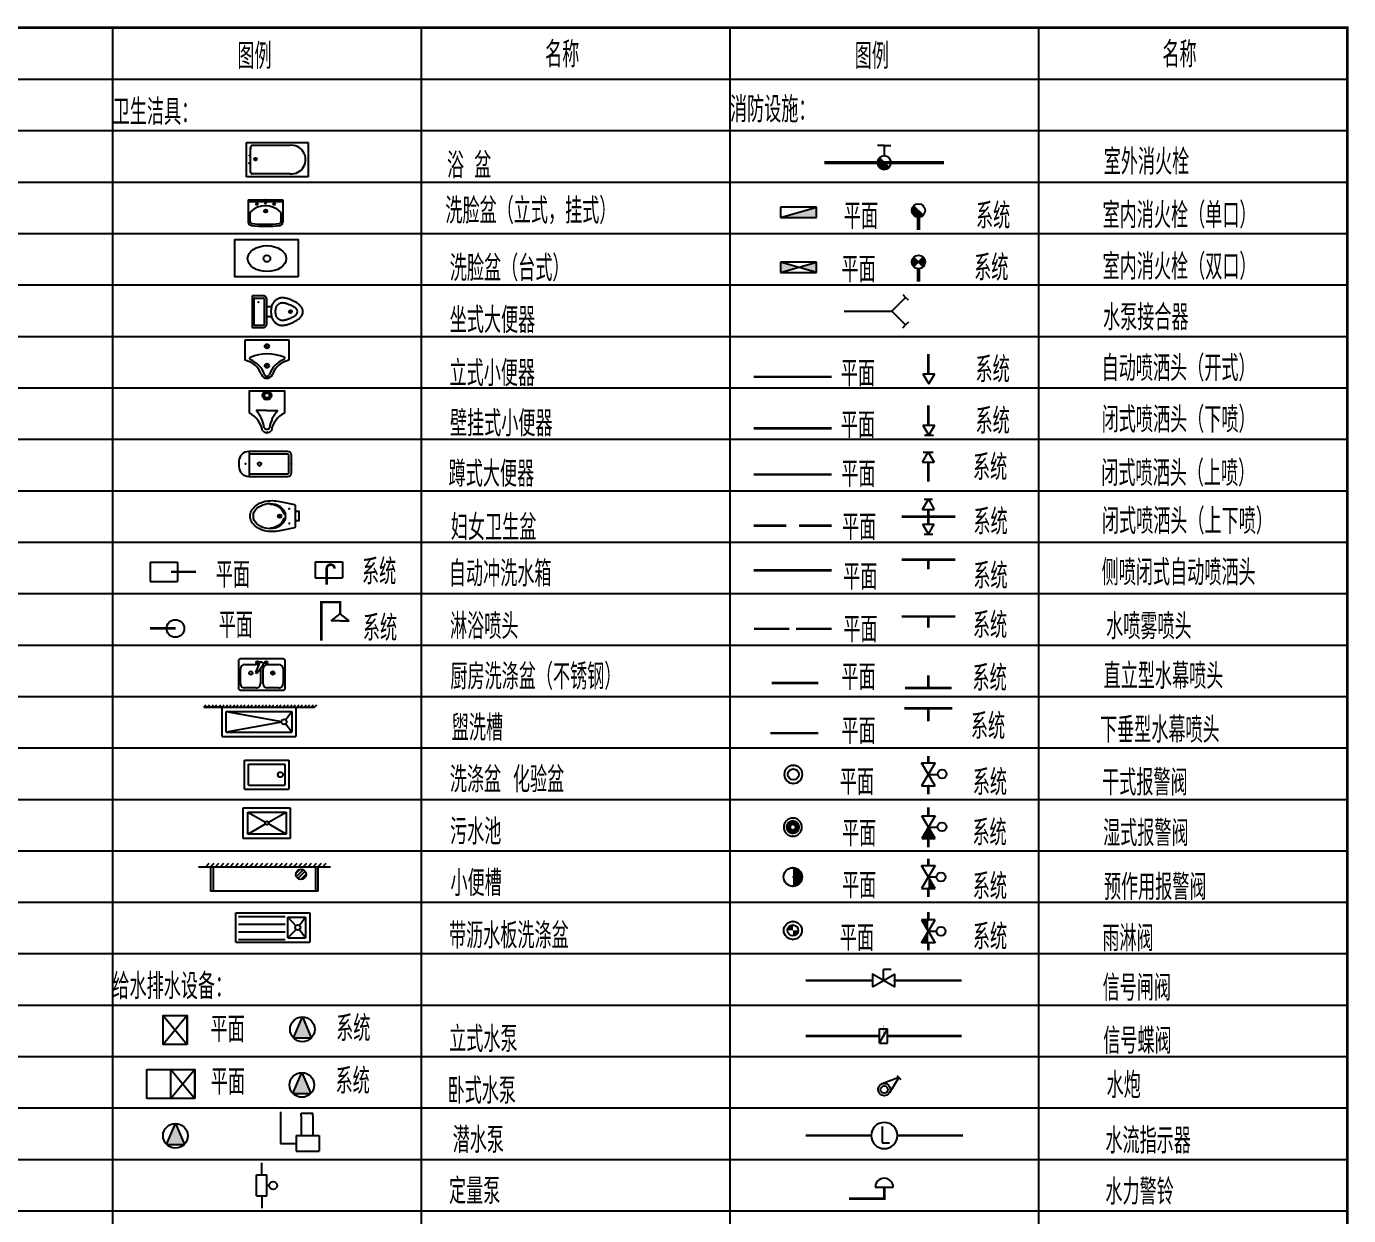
# Model space of a CAD drawing. Extents: x 6824721 to 16538177, y 2478193 to 6665639.
# Drawn here: x 7374827 to 7400526, y 2931303 to 2954420 of the extents above; entities that cross this region are included whole.
import ezdxf

# ---------------------------------------------------------------- set-up
doc = ezdxf.new("R2010")
doc.units = 0
doc.header["$LTSCALE"] = 10
for name, color, linetype in [('LVTRY', 6, 'Continuous'), ('W-EQUIP_消火栓', 7, 'Continuous'), ('W-EQUIP_给水', 7, 'Continuous'), ('W-PIPE-喷淋', 6, 'Continuous')]:
    doc.layers.add(name, color=color, linetype=linetype)
doc.styles.add('8B2_02', font='tssdeng.shx', dxfattribs={"width": 0.7, "bigfont": 'TSSDCHN.shx'})
doc.styles.add('DIM_FONT', font='SIMPLEX.shx', dxfattribs={"width": 0.8})
doc.styles.get("Standard").update_dxf_attribs({"font": 'TSSDENG.shx', "width": 0.7, "bigfont": 'TSSDCHN.shx'})

# ---------------------------------------------------------------- blocks, each defined once
blk = doc.blocks.new('$Sanitary$00000454')
at = {"color": 0}
for p, q in [((-253, -80), (-194, -80)), ((-246, -80), (-235, -80)), ((245, -80), (194, -80))]:
    blk.add_line(p, q, dxfattribs=at)
for points in [[(-335, 0), (335, 0)], [(-335, -1200), (-335, 0)], [(335, 0), (335, -1200)], [(-277, -142), (-277, -110)], [(-277, -835), (-277, -142)], [(-242, -80), (239, -80)], [(245, -80), (237, -80)], [(276, -110), (276, -105)], [(276, -812), (276, -110)], [(276, -518), (276, -110)], [(-277, -849), (-277, -835)], [(276, -838), (276, -812)], [(335, -1200), (-335, -1200)]]:
    blk.add_lwpolyline(points, dxfattribs=at)
for points in [[(-246, -80, 0.414214), (-277, -110, 0.414214)], [(-242, -80, 0.041784), (-248, -80, 0.412615)], [(276, -110, 0.414214), (245, -80, 0.414214)], [(-277, -849, 1.103845), (276, -838, 1.103845)]]:
    blk.add_lwpolyline(points, format="xyb", dxfattribs=at)
blk.add_circle((10, -175), 25, dxfattribs=at)
for p in [(-71, -53), (10, -175), (80, -55)]:
    blk.add_point(p, dxfattribs=at)
blk = doc.blocks.new('$Sanitary$00000459')
at = {"color": 0}
for p, q in [((-280, 0), (280, 0)), ((-280, 0), (-280, -361)), ((280, 0), (280, -361)), ((-280, -29), (280, -29)), ((0, -29), (-90, -29)), ((-90, -29), (90, -29)), ((-251, -356), (-251, -214)), ((251, -356), (251, -215))]:
    blk.add_line(p, q, dxfattribs=at)
for centre, radius in [((-139, -69), 15), ((1, -182), 24.9), ((0, -57), 8), ((139, -69), 15)]:
    blk.add_circle(centre, radius, dxfattribs=at)
for centre, radius, start, end in [((-223, -214), 28, 133.1543, 180), ((0, -452), 354, 46.7581, 133.1543), ((223, -215), 28, 0, 46.7581), ((-224, -361), 56, 180, 263.481), ((-223, -356), 28, 180, 263.4984), ((0, 1600), 2029, 263.481, 276.519), ((0, 1600), 1997, 263.4984, 276.5122), ((223, -356), 28, 276.5122, 0), ((224, -361), 56, 276.519, 0)]:
    blk.add_arc(centre, radius, start, end, dxfattribs=at)
for p in [(0, 0), (-139, -69, 1), (0, -30), (1, -182), (139, -69, 1)]:
    blk.add_point(p, dxfattribs=at)
blk = doc.blocks.new('$Sanitary$00000432')
at = {"color": 0}
for p, q in [((-182, -34), (-182, -150)), ((-177, -29), (177, -29)), ((-162, -170), (162, -170)), ((182, -34), (182, -150)), ((-66, -201), (66, -201))]:
    blk.add_line(p, q, dxfattribs=at)
blk.add_lwpolyline([(213, -151), (213, -10, 0.414214), (203, 0), (-203, 0, 0.414214), (-213, -10), (-213, -151, 0.414214), (-163, -201), (-66, -201), (-66, -262), (-76, -265), (-86, -268), (-94, -271), (-103, -275), (-110, -279), (-118, -284), (-125, -289), (-131, -295), (-138, -302), (-145, -309), (-151, -317), (-157, -325), (-163, -334), (-168, -343), (-173, -352), (-177, -362), (-181, -372), (-183, -381), (-185, -391), (-186, -401), (-186, -411), (-185, -422), (-184, -432), (-183, -443), (-180, -454), (-178, -465), (-175, -477), (-171, -489), (-167, -501), (-163, -514), (-157, -528), (-151, -541), (-145, -555), (-138, -570), (-130, -584), (-122, -599), (-113, -612), (-104, -625), (-96, -635), (-87, -644), (-79, -651, 0.443555), (79, -651), (87, -644), (96, -635), (104, -625), (113, -612), (122, -599), (130, -584), (138, -570), (145, -555), (151, -541), (157, -528), (163, -514), (167, -501), (171, -489), (175, -477), (178, -465), (180, -454), (183, -443), (184, -432), (185, -422), (186, -411), (186, -401), (185, -391), (183, -381), (181, -372), (177, -362), (173, -352), (168, -343), (163, -334), (157, -325), (151, -317), (145, -309), (138, -302), (131, -295), (125, -289), (118, -284), (110, -279), (103, -275), (94, -271), (86, -268), (76, -265), (66, -262), (66, -201), (163, -201, 0.414214)], format="xyb", close=True, dxfattribs=at)
blk.add_lwpolyline([(-39, -600), (-43, -596), (-47, -592), (-52, -585), (-59, -576), (-66, -565), (-73, -553), (-80, -540), (-86, -527), (-92, -515), (-97, -503), (-102, -491), (-106, -480), (-109, -470), (-112, -460), (-115, -450), (-117, -441), (-119, -432), (-120, -424), (-120, -417), (-121, -410), (-121, -405), (-120, -399), (-119, -395), (-118, -390), (-117, -385), (-114, -380), (-111, -374), (-108, -368), (-104, -362), (-100, -357), (-96, -352), (-91, -347), (-88, -343), (-84, -340), (-81, -338), (-77, -335), (-73, -333), (-69, -331), (-64, -329), (-57, -327), (-50, -325), (-42, -323), (-33, -321), (-24, -320), (-16, -318), (-2, -317), (9, -317), (16, -318), (24, -320), (33, -321), (42, -323), (50, -325), (57, -327), (64, -329), (69, -331), (73, -333), (77, -335), (81, -338), (84, -340), (88, -343), (91, -347), (96, -352), (100, -357), (104, -362), (108, -368), (111, -374), (114, -380), (117, -385), (118, -390), (119, -395), (120, -399), (121, -405), (121, -410), (120, -417), (120, -424), (119, -432), (117, -441), (115, -450), (112, -460), (109, -470), (106, -480), (102, -491), (97, -503), (92, -515), (86, -527), (80, -540), (73, -553), (66, -565), (59, -576), (52, -585), (47, -592), (43, -596), (39, -600)], dxfattribs=at)
blk.add_circle((0, -519), 20, dxfattribs=at)
for centre, radius, start, end in [((-177, -34), 5, 90, 180), ((-162, -150), 20, 180, 270), ((162, -150), 20, 270, 0), ((177, -34), 5, 0, 90), ((0, -605), 350, 79.0395, 100.9605), ((0, -553), 60.5, 230.2454, 309.7546)]:
    blk.add_arc(centre, radius, start, end, dxfattribs=at)
for p in [(126, -89), (0, -519)]:
    blk.add_point(p, dxfattribs=at)
blk = doc.blocks.new('$Sanitary$00000441')
at = {"color": 0}
for p, q in [((-205, 0), (205, 0)), ((-205, -191), (-205, 0)), ((205, 0), (205, -191))]:
    blk.add_line(p, q, dxfattribs=at)
for centre in [(0, -60), (0, -242)]:
    blk.add_circle(centre, 20, dxfattribs=at)
for centre, radius, start, end in [((-243, -391), 203, 19.2639, 79.2894), ((-152, -175), 10, 114.1084, 248.1394), ((5, -526), 395, 66.6675, 114.1084), ((-243, -401), 233, 19.2639, 68.1394), ((243, -401), 233, 110.4941, 160.7361), ((243, -391), 203, 100.7106, 160.7361), ((158, -173), 10, 290.4941, 66.6675), ((0, -306), 54, 199.2639, 269.7777), ((0, -316), 24, 199.2639, 269.4998), ((0, -306), 54, 270.2223, 340.7361), ((0, -316), 24, 270.5002, 340.7361)]:
    blk.add_arc(centre, radius, start, end, dxfattribs=at)
for p in [(0, -60), (0, -242)]:
    blk.add_point(p, dxfattribs=at)
blk = doc.blocks.new('$Sanitary$00000426')
at = {"color": 0}
for p, q in [((100, 0), (-100, 0)), ((-140, -40), (-140, -480)), ((-110, -40), (-110, -470)), ((100, -30), (-100, -30)), ((110, -470), (110, -40)), ((140, -480), (140, -40)), ((140, -470), (-140, -470)), ((-30, -590), (30, -590))]:
    blk.add_line(p, q, dxfattribs=at)
blk.add_circle((0, -359), 20, dxfattribs=at)
for centre, radius, start, end in [((-100, -40), 40, 90, 180), ((100, -40), 40, 0, 90), ((-100, -40), 10, 90, 180), ((100, -40), 10, 0, 90), ((-30, -480), 110, 180, 270), ((30, -480), 110, 270, 0)]:
    blk.add_arc(centre, radius, start, end, dxfattribs=at)
for p in [(0, 0), (0, -30), (20, -359), (0, -517, -1)]:
    blk.add_point(p, dxfattribs=at)
blk = doc.blocks.new('$Sanitary$00000436')
at = {"color": 0, "lineweight": 13}
for p, q in [((-73, -111), (-93, -111)), ((-83, -101), (-83, -121)), ((73, -111), (93, -111)), ((83, -101), (83, -121))]:
    blk.add_line(p, q, dxfattribs=at)
at = {"color": 0}
blk.add_lwpolyline([(51, -46), (51, 0), (-51, 0), (-51, -46)], dxfattribs=at)
for points in [[(122, -46, -0.356028), (132, -54), (162, -198, -0.088113), (170, -370, -0.124068), (118, -487, -0.086475), (59, -538, -0.130408), (0, -552, -0.130408), (-59, -538, -0.086475), (-118, -487, -0.124068), (-170, -370, -0.088113), (-162, -198), (-132, -54, -0.356028), (-122, -46)], [(0, -515, -0.221073), (-87, -475, -0.102493), (-136, -383, -0.121565), (-134, -268, -0.187395), (-62, -171, -0.126952), (0, -155, -0.126952), (62, -171, -0.187395), (134, -268, -0.121565), (136, -383, -0.102493), (87, -475, -0.221073)]]:
    blk.add_lwpolyline(points, format="xyb", close=True, dxfattribs=at)
at = {"color": 0, "lineweight": 13}
for points in [[(-137, -326, -0.136377), (-109, -225, -0.205105), (-28, -163, -0.668461), (-25, -177, 0.213245), (-99, -231, 0.134007), (-128, -326)], [(128, -326, 0.134007), (99, -231, 0.213245), (25, -177, -0.668461), (28, -163, -0.205105), (109, -225, -0.136377), (137, -326)]]:
    blk.add_lwpolyline(points, format="xyb", dxfattribs=at)
at = {"color": 0}
blk.add_circle((0, -219), 20, dxfattribs=at)
for p in [(-83, -111), (0, -219)]:
    blk.add_point(p, dxfattribs=at)
blk = doc.blocks.new('$Sanitary$00000470')
at = {"color": 0, "linetype": 'ByBlock'}
for p, q in [((413, 0), (-413, 0)), ((-454, -41), (-454, -564)), ((-413, -482), (-413, -193)), ((-330, -110), (-110, -110)), ((-42, -79), (-122, -266)), ((-98, -280), (24, -118)), ((-28, -194), (-28, -482)), ((-3, -65), (16, -76)), ((28, -482), (28, -193)), ((110, -110), (330, -110)), ((413, -193), (413, -482)), ((454, -564), (454, -41)), ((-122, -266), (-98, -280)), ((-413, -606), (413, -606)), ((-110, -564), (-330, -564)), ((330, -564), (110, -564))]:
    blk.add_line(p, q, dxfattribs=at)
for centre, radius in [((-213, -275), 34.4), ((-83, -69), 27.5), ((83, -69), 27.5), ((213, -275), 34.4)]:
    blk.add_circle(centre, radius, dxfattribs=at)
for centre, radius, start, end in [((-413, -41), 41.3, 90, 180), ((413, -41), 41.3, 0, 90), ((-330, -193), 82.6, 90, 180), ((-110, -193), 82.6, 56.607, 90), ((-16, -89), 27.5, 60, 159.4623), ((3, -100), 27.5, 320.5377, 60), ((110, -193), 82.6, 90, 180), ((330, -193), 82.6, 0, 90), ((-330, -482), 82.6, 180, 270), ((-110, -482), 82.6, 270, 0), ((110, -482), 82.6, 180, 270), ((330, -482), 82.6, 270, 0), ((-413, -564), 41.3, 180, 270), ((413, -564), 41.3, 270, 0)]:
    blk.add_arc(centre, radius, start, end, dxfattribs=at)
at = {"color": 0}
for p in [(-83, -69), (83, -69), (213, -275)]:
    blk.add_point(p, dxfattribs=at)
at = {"color": 0, "style": 'DIM_FONT', "width": 0.8, "flags": 9}
for tag in ['YSIZE', 'XSIZE']:
    blk.add_attdef(tag, (0, 0), '', height=0.5, rotation=270, dxfattribs=at)
blk = doc.blocks.new('$VALVE$00000517')
for p, q in [((125, 73), (-125, -73)), ((-125, 73), (125, -73)), ((-125, -73), (-125, 73)), ((0, 0), (0, 89)), ((125, -73), (125, 73))]:
    blk.add_line(p, q)
blk.add_circle((0, 137), 47.8)
for p in [(-125, 0), (125, 0)]:
    blk.add_point(p)
blk.add_solid([(0, 0), (125, 73), (125, 0)])
blk = doc.blocks.new('$VALVE$00000436')
for p, q in [((-124, 72), (124, -72)), ((124, 72), (-124, -72)), ((-124, -72), (-124, 72)), ((0, 0), (0, 100)), ((124, -72), (124, 72))]:
    blk.add_line(p, q)
blk.add_circle((-4, 148), 47.4)
for p in [(-124, 0), (124, 0)]:
    blk.add_point(p)
blk.add_solid([(0, 0), (124, -72), (124, 72)])
blk = doc.blocks.new('$VALVE$00000523')
for p, q in [((125, 73), (-125, -73)), ((-125, 73), (125, -73)), ((-125, -73), (-125, 73)), ((0, 0), (0, 101)), ((125, -73), (125, 73))]:
    blk.add_line(p, q)
blk.add_circle((-4, 149), 47.8)
for p in [(-125, 0), (125, 0)]:
    blk.add_point(p)
blk = doc.blocks.new('$VALVE$00000519')
for p, q in [((125, -73), (-125, 73)), ((-125, -73), (125, 73)), ((-125, 73), (-125, -73)), ((0, 0), (0, 89)), ((125, 73), (125, -73))]:
    blk.add_line(p, q)
blk.add_circle((0, 137), 47.8)
for p in [(-125, 0), (125, 0)]:
    blk.add_point(p)
for points in [[(0, 0), (-125, -73), (-125, 0)], [(0, 0), (125, -73), (125, 0)]]:
    blk.add_solid(points)
blk = doc.blocks.new('$VALVE$00000437')
for p in [(0, 0), (87, 124)]:
    blk.add_line(p, (0, 124))
blk.add_lwpolyline([(-125, -72), (125, 72), (125, -72), (-125, 72)], close=True)
for p in [(-125, 0), (125, 0)]:
    blk.add_point(p)
blk = doc.blocks.new('$VALVE$00000531')
at = {"color": 7}
for p, q in [((-23, 104), (-23, -83)), ((-23, -83), (61, -83))]:
    blk.add_line(p, q, dxfattribs=at)
blk.add_lwpolyline([(-150, 0, 1), (150, 0, 1), (-150, 0, 0.808179)], format="xyb")
for p in [(-150, 0), (150, 0)]:
    blk.add_point(p)
blk = doc.blocks.new('$VALVE$00000775')
for p, q in [((-72, -125), (-72, 125)), ((-72, 125), (72, 125)), ((-72, -125), (72, 125)), ((72, -125), (72, 125)), ((-72, -125), (72, -125))]:
    blk.add_line(p, q)
at = {"const_width": 21.1}
blk.add_lwpolyline([(0, -11, 1), (0, 11, 1)], format="xyb", close=True, dxfattribs=at)
at = {"const_width": 2}
blk.add_lwpolyline([(0, 0), (0, 190), (99, 190)], dxfattribs=at)
for p in [(-72, 0), (72, 0)]:
    blk.add_point(p)
at = {"color": 7, "flags": 9}
for tag in ['YSIZE', 'XSIZE']:
    blk.add_attdef(tag, (0, 0), '', height=0.5, rotation=90, dxfattribs=at)
blk = doc.blocks.new('$TwtSys$00000434')
for p, q in [((-0.5, 0.5), (-0.5, -0.5)), ((-0.5, -0.5), (0.5, 0.5)), ((0.5, 0.5), (-0.5, 0.5)), ((0.5, -0.5), (0.5, 0.5)), ((-0.5, -0.5), (0.5, -0.5))]:
    blk.add_line(p, q)
blk.add_solid([(0.5, -0.5), (0.5, 0.5), (-0.5, -0.5)])
blk = doc.blocks.new('$TWTSYS$00000386')
blk.add_line((-93, 93, 0), (93, -93, 0))
blk.add_circle((0, 0, 0), 131)
at = {"color": 0}
for points in [[(34, -127, 0), (-127, 34, 0), (93, -93, 0), (-93, 93, 0)], [(-34, -127, 0), (-127, -34, 0), (34, -127, 0), (-127, 34, 0)], [(-93, -93, 0), (-93, -93, 0), (-34, -127, 0), (-127, -34, 0)]]:
    blk.add_solid(points, dxfattribs=at)
at = {"flags": 9}
blk.add_attdef('A', (0, 0, 0), '', height=0.00524, dxfattribs=at)
blk = doc.blocks.new('$TWTSYS$00000117')
at = {"color": 0}
for p, q in [((-5, 5, 0), (-131, 5, 0)), ((-15, 15, 0), (-130, 15, 0)), ((-130, -10, 0), (-130, 10, 0)), ((-10, 10, 0), (-130, 10, 0)), ((-21, 21, 0), (-129, 21, 0)), ((-26, 26, 0), (-128, 26, 0)), ((-31, 31, 0), (-127, 31, 0)), ((-36, 36, 0), (-126, 36, 0)), ((-125, -38, 0), (-125, 38, 0)), ((-42, 42, 0), (-124, 42, 0)), ((-47, 47, 0), (-122, 47, 0)), ((-120, -52, 0), (-120, 52, 0)), ((-52, 52, 0), (-120, 52, 0)), ((-57, 57, 0), (-118, 57, 0)), ((-115, -63, 0), (-115, 63, 0)), ((-63, 63, 0), (-115, 63, 0)), ((-68, 68, 0), (-112, 68, 0)), ((-109, -72, 0), (-109, 72, 0)), ((-73, 73, 0), (-108, 73, 0)), ((-78, 78, 0), (-105, 78, 0)), ((-104, -79, 0), (-104, 79, 0)), ((-84, 84, 0), (-101, 84, 0)), ((-99, -86, 0), (-99, 86, 0)), ((-89, 89, 0), (-96, 89, 0)), ((-94, -91, 0), (-94, 91, 0)), ((-88, -96, 0), (-88, 88, 0)), ((-83, -101, 0), (-83, 83, 0)), ((-78, -105, 0), (-78, 78, 0)), ((-73, -109, 0), (-73, 73, 0)), ((-67, -112, 0), (-67, 67, 0)), ((-62, -115, 0), (-62, 62, 0)), ((-57, -118, 0), (-57, 57, 0)), ((-52, -120, 0), (-52, 52, 0)), ((-46, -122, 0), (-46, 46, 0)), ((-41, -124, 0), (-41, 41, 0)), ((-36, -126, 0), (-36, 36, 0)), ((-31, -127, 0), (-31, 31, 0)), ((-25, -128, 0), (-25, 25, 0)), ((-20, -129, 0), (-20, 20, 0)), ((-15, -130, 0), (-15, 15, 0)), ((-10, -130, 0), (-10, 10, 0)), ((-4, -131, 0), (-4, 4, 0)), ((0, 0, 0), (-131, 0, 0)), ((6, -6, 0), (-131, -6, 0)), ((11, -11, 0), (-130, -11, 0)), ((16, -16, 0), (-130, -16, 0)), ((21, -21, 0), (-129, -21, 0)), ((27, -27, 0), (-128, -27, 0)), ((32, -32, 0), (-127, -32, 0)), ((37, -37, 0), (-125, -37, 0)), ((42, -42, 0), (-124, -42, 0)), ((48, -48, 0), (-122, -48, 0)), ((53, -53, 0), (-120, -53, 0)), ((58, -58, 0), (-117, -58, 0)), ((63, -63, 0), (-114, -63, 0)), ((69, -69, 0), (-111, -69, 0)), ((74, -74, 0), (-108, -74, 0)), ((79, -79, 0), (-104, -79, 0)), ((84, -84, 0), (-100, -84, 0)), ((90, -90, 0), (-95, -90, 0)), ((90, -95, 0), (-90, -95, 0)), ((84, -100, 0), (-84, -100, 0)), ((77, -105, 0), (-77, -105, 0)), ((70, -111, 0), (-70, -111, 0)), ((60, -116, 0), (-60, -116, 0)), ((49, -121, 0), (-49, -121, 0)), ((33, -126, 0), (-33, -126, 0)), ((1, -131, 0), (1, -1, 0)), ((6, -131, 0), (6, -6, 0)), ((11, -130, 0), (11, -11, 0)), ((17, -130, 0), (17, -17, 0)), ((22, -129, 0), (22, -22, 0)), ((27, -128, 0), (27, -27, 0)), ((32, -127, 0), (32, -32, 0)), ((38, -125, 0), (38, -38, 0)), ((43, -124, 0), (43, -43, 0)), ((48, -122, 0), (48, -48, 0)), ((53, -119, 0), (53, -53, 0)), ((59, -117, 0), (59, -59, 0)), ((64, -114, 0), (64, -64, 0)), ((69, -111, 0), (69, -69, 0)), ((74, -108, 0), (74, -74, 0)), ((80, -104, 0), (80, -80, 0)), ((85, -99, 0), (85, -85, 0)), ((90, -95, 0), (90, -90, 0))]:
    blk.add_line(p, q, dxfattribs=at)
blk.add_line((92, -92, 0), (-92, 92, 0))
for start, end in [(135, 315), (315, 135)]:
    blk.add_arc((0, 0, 0), 131, start, end)
blk = doc.blocks.new('$ATTACHMENT$00000085')
for q in [(-130, 331, 0), (130, 331, 0), (0, 131, 0)]:
    blk.add_line((0, 331, 0), q)
blk.add_blockref('$TWTSYS$00000117', (0, 0))
blk = doc.blocks.new('$ATTACHMENT$00000193')
for p, q in [((0, 0), (-326, -124)), ((0, 0), (-182, -297)), ((-41, 41), (41, -41)), ((-283, -117), (-283, -117))]:
    blk.add_line(p, q)
for radius in [119, 71.1]:
    blk.add_circle((-283, -235), radius)
blk = doc.blocks.new('$ATTACHMENT$00000190')
blk.add_line((-100, 0), (100, 0))
blk.add_arc((0, 0), 100, 0, 180)
blk = doc.blocks.new('$ATTACHMENT$00000200')
for p, q in [((0, 0), (0, -763)), ((501, -29), (786, -29)), ((501, -96), (501, -29)), ((501, -96), (501, -573)), ((786, -96), (786, -29)), ((786, -96), (786, -573)), ((382, -573), (941, -573)), ((382, -573), (382, -952)), ((941, -573), (941, -952)), ((0, -763), (382, -763)), ((382, -952), (941, -952))]:
    blk.add_line(p, q)
blk = doc.blocks.new('$ATTACHMENT$00000201')
for p, q in [((0, 809), (0, 1101)), ((127, 292), (127, 809)), ((184, 550), (127, 550)), ((0, 292), (0, 0))]:
    blk.add_line(p, q)
at = {"linetype": 'Continuous'}
for p, q in [((-127, 292), (-127, 809)), ((-127, 809), (127, 809)), ((-127, 292), (127, 292))]:
    blk.add_line(p, q, dxfattribs=at)
blk.add_circle((279, 547), 94.8)
blk = doc.blocks.new('$TWTSYS$00000435')
for p, q in [((0.5, 0.5), (-0.5, 0.5)), ((0.5, 0.5), (-0.5, -0.5)), ((-0.5, 0.5), (0.5, -0.5)), ((-0.5, 0.5), (-0.5, -0.5)), ((0.5, -0.5), (0.5, 0.5)), ((-0.5, -0.5), (0.5, -0.5))]:
    blk.add_line(p, q)
for points in [[(-0.5, 0.5), (-0.5, -0.5), (0, 0)], [(0, 0), (0.5, 0.5), (0.5, -0.5)]]:
    blk.add_solid(points)
blk = doc.blocks.new('$TWTSYS$00000383')
for p, q in [((-93, 93, 0), (93, -93, 0)), ((-93, -93, 0), (93, 93, 0))]:
    blk.add_line(p, q)
blk.add_circle((0, 0, 0), 131)
for points in [[(-46, -46, 0), (-127, 34, 0), (0, 0, 0), (-93, 93, 0)], [(-80, -80, 0), (-127, -34, 0), (-46, -46, 0), (-127, 34, 0)], [(46, -46, 0), (127, 34, 0), (0, 0, 0), (93, 93, 0)], [(80, -80, 0), (127, -34, 0), (46, -46, 0), (127, 34, 0)], [(-93, -93, 0), (-93, -93, 0), (-80, -80, 0), (-127, -34, 0)], [(93, -93, 0), (93, -93, 0), (80, -80, 0), (127, -34, 0)]]:
    blk.add_solid(points)
at = {"flags": 9}
blk.add_attdef('A', (0, 0, 0), '', height=0.00524, dxfattribs=at)
blk = doc.blocks.new('$VALVE$00000520')
blk.add_lwpolyline([(-80, 0, 1), (80, 0, 1), (-80, 0, 0.758058)], format="xyb")
at = {"const_width": 78.4}
for points in [[(0, 24, 1), (0, -24, -1)], [(0, 24, -1), (0, -24, 1)]]:
    blk.add_lwpolyline(points, format="xyb", dxfattribs=at)
blk.add_circle((0, 0), 48)
for p in [(-80, 0), (80, 0)]:
    blk.add_point(p)
blk = doc.blocks.new('$VALVE$00000522')
blk.add_lwpolyline([(-80, 0, 1), (80, 0, 1), (-80, 0, 0.884814)], format="xyb")
blk.add_circle((0, 0), 48)
for p in [(-80, 0), (80, 0)]:
    blk.add_point(p)
blk = doc.blocks.new('$VALVE$00000658')
at = {"const_width": 110}
blk.add_lwpolyline([(47, 0, -1.000518), (-47, 0, -1)], format="xyb", dxfattribs=at)
blk.add_circle((0, 0), 94.8)
for p in [(-95, 0), (95, 0)]:
    blk.add_point(p)
blk = doc.blocks.new('$VALVE$00000518')
for radius in [80, 48]:
    blk.add_circle((0, 0), radius)
for p in [(-80, 0), (80, 0)]:
    blk.add_point(p)
for points in [[(-32, -36), (-48, 0), (-44, -19)], [(0, -48), (0, 0), (-48, 0)], [(0, -48), (-48, 0), (-32, -36)], [(0, 48), (32, 36), (17, 45)], [(0, 48), (48, 0), (32, 36)], [(0, 48), (0, 0), (48, 0)], [(32, 36), (48, 0), (44, 19)], [(0, -48), (-32, -36), (-17, -45)]]:
    blk.add_solid(points)

msp = doc.modelspace()

# ---------------------------------------------------------------- hatches: boundary and pattern name
for points in [[(7380017.8, 2934757), (7380364.3, 2934757), (7380191, 2935163.4)], [(7380007, 2933676.8), (7380353.5, 2933676.8), (7380180.3, 2934083.2)], [(7377549.4, 2932687.7), (7377895.9, 2932687.7), (7377722.6, 2933094.1)]]:
    msp.add_hatch(color=256).paths.add_polyline_path(points)
at = {"layer": 'LVTRY'}
h = msp.add_hatch(color=0, dxfattribs=at)
h.paths.add_polyline_path([(7379590.1, 2947247, 1), (7379412.8, 2947247, 1)])
h.paths.add_polyline_path([(7379551, 2947247, 1), (7379451.9, 2947247, 1)], flags=16)
msp.add_hatch(color=0, dxfattribs=at).paths.add_polyline_path([(7379516.2, 2946547.2, 1), (7379493, 2946547.2, 1)])
at = {"layer": 'W-EQUIP_给水'}
for points in [[(7380558.4, 2943227.2), (7380533.4, 2943227.2), (7380533.4, 2943252.2)], [(7380558.4, 2943227.2), (7380558.4, 2943252.2), (7380533.4, 2943252.2)], [(7380924.6, 2943227.2), (7380949.6, 2943227.2), (7380949.6, 2943252.2)], [(7380924.6, 2943227.2), (7380924.6, 2943252.2), (7380949.6, 2943252.2)]]:
    msp.add_hatch(color=256, dxfattribs=at).paths.add_polyline_path(points)
at = {"layer": 'W-PIPE-喷淋', "linetype": 'Continuous'}
for points in [[(7391501.5, 2931634), (7391501.5, 2931609), (7391526.5, 2931609)], [(7391501.5, 2931634), (7391526.5, 2931634), (7391526.5, 2931609)]]:
    msp.add_hatch(color=256, dxfattribs=at).paths.add_polyline_path(points)

# ---------------------------------------------------------------- linework, layer by layer
for p, q in [((7392254, 2947668.6), (7392367.7, 2947471.6)), ((7392254, 2947668.6), (7392481.4, 2947668.6)), ((7392367.7, 2947471.6), (7392481.4, 2947668.6)), ((7392254, 2946668.6), (7392367.7, 2946471.6)), ((7392254, 2946668.6), (7392481.4, 2946668.6)), ((7392367.7, 2946471.6), (7392481.4, 2946668.6)), ((7392281.7, 2946471.6), (7392456.7, 2946471.6)), ((7392241.8, 2945946.2), (7392355.5, 2946143.2)), ((7392255.2, 2946143.2), (7392449.2, 2946143.2)), ((7392355.5, 2946143.2), (7392469.2, 2945946.2)), ((7392244.3, 2945030.2), (7392358, 2945227.1)), ((7392279.6, 2945227.1), (7392440.3, 2945227.1)), ((7392358, 2945227.1), (7392471.7, 2945030.2)), ((7392244.3, 2945030.2), (7392471.7, 2945030.2)), ((7392244.3, 2944747.1), (7392358, 2944550.2)), ((7392244.3, 2944747.1), (7392471.7, 2944747.1)), ((7392358, 2944550.2), (7392471.7, 2944747.1)), ((7392279.6, 2944550.2), (7392443.8, 2944550.2)), ((7378171.6, 2938085.1), (7380734.9, 2938085.1)), ((7378312.2, 2938085.1), (7378379.2, 2938152.2)), ((7378406.4, 2938083.6), (7380526.5, 2938083.6)), ((7378406.4, 2938083.6), (7378406.4, 2937609.2)), ((7378407, 2938085.1), (7378474, 2938152.2)), ((7378453.8, 2938083.6), (7378453.8, 2937609.2)), ((7378501.8, 2938085.1), (7378568.8, 2938152.2)), ((7378596.6, 2938085.1), (7378663.7, 2938152.2)), ((7378691.4, 2938085.1), (7378758.5, 2938152.2)), ((7378786.3, 2938085.1), (7378853.3, 2938152.2)), ((7378881.1, 2938085.1), (7378948.1, 2938152.2)), ((7378975.9, 2938085.1), (7379042.9, 2938152.2)), ((7379070.7, 2938085.1), (7379137.8, 2938152.2)), ((7379165.5, 2938085.1), (7379232.6, 2938152.2)), ((7379260.3, 2938085.1), (7379327.4, 2938152.2)), ((7379355.2, 2938085.1), (7379422.2, 2938152.2)), ((7379450, 2938085.1), (7379517, 2938152.2)), ((7379544.8, 2938085.1), (7379611.8, 2938152.2)), ((7379639.6, 2938085.1), (7379706.7, 2938152.2)), ((7379734.4, 2938085.1), (7379801.5, 2938152.2)), ((7379829.3, 2938085.1), (7379896.3, 2938152.2)), ((7379924.1, 2938085.1), (7379991.1, 2938152.2)), ((7380018.9, 2938085.1), (7380085.9, 2938152.2)), ((7380065.3, 2937951.9), (7380148.2, 2938034.8)), ((7380074.4, 2937892.3), (7380207.8, 2938025.7)), ((7380113.7, 2938085.1), (7380180.8, 2938152.2)), ((7380208.5, 2938085.1), (7380275.6, 2938152.2)), ((7380303.3, 2938085.1), (7380370.4, 2938152.2)), ((7380398.2, 2938085.1), (7380465.2, 2938152.2)), ((7380445, 2938083.6), (7380445, 2937609.2)), ((7380492.4, 2938083.6), (7380492.4, 2937609.2)), ((7380493, 2938085.1), (7380560, 2938152.2)), ((7380587.8, 2938085.1), (7380654.9, 2938152.2)), ((7380102.1, 2937858.1), (7380242.1, 2937998)), ((7380160.5, 2937836.8), (7380263.4, 2937939.6)), ((7380492.4, 2937609.2), (7378406.4, 2937609.2)), ((7377954.1, 2935189.8), (7377487.2, 2934630)), ((7377487.2, 2935189.8), (7377954.1, 2934630)), ((7377954.1, 2934630), (7377954.1, 2935189.8)), ((7380017.8, 2934757), (7380191, 2935163.4)), ((7380191, 2935163.4), (7380364.3, 2934757)), ((7380017.8, 2934757), (7380364.3, 2934757)), ((7377164.7, 2934141.8), (7377633, 2934141.8)), ((7377164.7, 2933582), (7377164.7, 2934141.8)), ((7378100, 2934141.8), (7377633, 2933582)), ((7377633, 2934141.8), (7378100, 2933582)), ((7378100, 2933582), (7378100, 2934141.8)), ((7380007, 2933676.8), (7380180.3, 2934083.2)), ((7380180.3, 2934083.2), (7380353.5, 2933676.8)), ((7380007, 2933676.8), (7380353.5, 2933676.8)), ((7377633, 2933582), (7377164.7, 2933582)), ((7377549.4, 2932687.7), (7377722.6, 2933094.1)), ((7377722.6, 2933094.1), (7377895.9, 2932687.7)), ((7377549.4, 2932687.7), (7377895.9, 2932687.7))]:
    msp.add_line(p, q)
at = {"color": 0, "const_width": 50}
msp.add_lwpolyline([(7340501.5, 2907394.7), (7400501.5, 2907394.7), (7400501.5, 2954394.7), (7340501.5, 2954394.7)], close=True, dxfattribs=at)
at = {"color": 0}
for points in [[(7376501.5, 2954394.7), (7376501.5, 2907394.7)], [(7382501.5, 2954394.7), (7382501.5, 2907394.7)], [(7388501.5, 2954394.7), (7388501.5, 2907394.7)], [(7394501.5, 2954394.7), (7394501.5, 2907394.7)], [(7340501.5, 2953394.7), (7400501.5, 2953394.7)], [(7340501.5, 2952394.7), (7400501.5, 2952394.7)], [(7340501.5, 2951394.7), (7400501.5, 2951394.7)], [(7340501.5, 2950394.7), (7400501.5, 2950394.7)], [(7340501.5, 2949394.7), (7400501.5, 2949394.7)], [(7340501.5, 2948394.7), (7400501.5, 2948394.7)], [(7340501.5, 2947394.7), (7400501.5, 2947394.7)], [(7340501.5, 2946394.7), (7400501.5, 2946394.7)], [(7340501.5, 2945394.7), (7400501.5, 2945394.7)], [(7340501.5, 2944394.7), (7400501.5, 2944394.7)], [(7340501.5, 2943394.7), (7400501.5, 2943394.7)], [(7340501.5, 2942394.7), (7400501.5, 2942394.7)], [(7340501.5, 2941394.7), (7400501.5, 2941394.7)], [(7340501.5, 2940394.7), (7400501.5, 2940394.7)], [(7340501.5, 2939394.7), (7400501.5, 2939394.7)], [(7340501.5, 2938394.7), (7400501.5, 2938394.7)], [(7340501.5, 2937394.7), (7400501.5, 2937394.7)], [(7340501.5, 2936394.7), (7400501.5, 2936394.7)], [(7340501.5, 2935394.7), (7400501.5, 2935394.7)], [(7340501.5, 2934394.7), (7400501.5, 2934394.7)], [(7340501.5, 2933394.7), (7400501.5, 2933394.7)], [(7340501.5, 2932394.7), (7400501.5, 2932394.7)], [(7340501.5, 2931394.7), (7400501.5, 2931394.7)]]:
    msp.add_lwpolyline(points, dxfattribs=at)
at = {"const_width": 70}
for points in [[(7390337.9, 2951771.7), (7391501.5, 2951771.7)], [(7391501.5, 2951771.7), (7392665, 2951771.7)]]:
    msp.add_lwpolyline(points, dxfattribs=at)
for points in [[(7377954.1, 2934630), (7377487.2, 2934630), (7377487.2, 2935189.8), (7377954.1, 2935189.8)], [(7378100, 2933582), (7377633, 2933582), (7377633, 2934141.8), (7378100, 2934141.8)]]:
    msp.add_lwpolyline(points, close=True)
for centre, radius in [((7380163.8, 2937936.3), 99.6), ((7380191, 2934923.2), 240.1), ((7380180.3, 2933843.1), 240.1), ((7377722.6, 2932853.9), 240.1)]:
    msp.add_circle(centre, radius)
at = {"layer": 'LVTRY', "color": 0}
for p, q in [((7379501.5, 2946950.4), (7379292.4, 2946950.4)), ((7379501.5, 2946950.4), (7379710.6, 2946950.4)), ((7377230.3, 2944005.9), (7377230.3, 2943626.9)), ((7377230.3, 2944005.9), (7377760.9, 2944005.9)), ((7377760.9, 2944005.9), (7377760.9, 2943626.9)), ((7380440.5, 2944012.6), (7380440.5, 2943698.7)), ((7380440.5, 2944012.6), (7380971.1, 2944012.6)), ((7380971.1, 2944012.6), (7380971.1, 2943698.7)), ((7380440.5, 2943698.7), (7380971.1, 2943698.7)), ((7377230.3, 2943626.9), (7377760.9, 2943626.9)), ((7378277.5, 2941184.4), (7378322.8, 2941229.7)), ((7378630.9, 2941184.4), (7378277.5, 2941184.4)), ((7378277.5, 2941184.4), (7380412.8, 2941184.4)), ((7378342.9, 2941184.4), (7378388.2, 2941229.7)), ((7378416, 2941184.4), (7378461.3, 2941229.7)), ((7378481.4, 2941184.4), (7378526.7, 2941229.7)), ((7378558.4, 2941184.4), (7378603.6, 2941229.7)), ((7378623.8, 2941184.4), (7378669, 2941229.7)), ((7378630.9, 2940618.5), (7378630.9, 2941184.4)), ((7378630.9, 2941184.4), (7380065.9, 2941184.4)), ((7378696.9, 2941184.4), (7378742.1, 2941229.7)), ((7378711.8, 2940699.4), (7378711.8, 2941103.6)), ((7378711.8, 2941103.6), (7379985.1, 2941103.6)), ((7378711.8, 2941103.6), (7379783.8, 2940910.4)), ((7378762.3, 2941184.4), (7378807.5, 2941229.7)), ((7378831.5, 2941184.4), (7378876.8, 2941229.7)), ((7378896.9, 2941184.4), (7378942.2, 2941229.7)), ((7378970, 2941184.4), (7379015.3, 2941229.7)), ((7379035.4, 2941184.4), (7379080.7, 2941229.7)), ((7379112.4, 2941184.4), (7379157.6, 2941229.7)), ((7379177.8, 2941184.4), (7379223.1, 2941229.7)), ((7379250.9, 2941184.4), (7379296.2, 2941229.7)), ((7379316.3, 2941184.4), (7379361.6, 2941229.7)), ((7379389.4, 2941184.4), (7379434.7, 2941229.7)), ((7379454.8, 2941184.4), (7379500.1, 2941229.7)), ((7379527.9, 2941184.4), (7379573.2, 2941229.7)), ((7379593.3, 2941184.4), (7379638.6, 2941229.7)), ((7379670.2, 2941184.4), (7379715.5, 2941229.7)), ((7379735.6, 2941184.4), (7379780.9, 2941229.7)), ((7379808.7, 2941184.4), (7379854, 2941229.7)), ((7379863.8, 2940941.9), (7379985.1, 2941103.6)), ((7379874.1, 2941184.4), (7379919.4, 2941229.7)), ((7379943.4, 2941184.4), (7379988.7, 2941229.7)), ((7379985.1, 2941103.6), (7379985.1, 2940699.4)), ((7379985.1, 2941103.6), (7379985.1, 2940699.4)), ((7380008.8, 2941184.4), (7380054.1, 2941229.7)), ((7380065.9, 2941184.4), (7380065.9, 2940618.5)), ((7380081.9, 2941184.4), (7380127.2, 2941229.7)), ((7380147.3, 2941184.4), (7380192.6, 2941229.7)), ((7380224.2, 2941184.4), (7380269.5, 2941229.7)), ((7380289.6, 2941184.4), (7380334.9, 2941229.7)), ((7380362.7, 2941184.4), (7380408, 2941229.7)), ((7380412.8, 2941184.4), (7380428.1, 2941184.4)), ((7380428.1, 2941184.4), (7380473.4, 2941229.7)), ((7379783.8, 2940892.5), (7378711.8, 2940699.4)), ((7379985.1, 2940699.4), (7379863.8, 2940861.1)), ((7378630.9, 2940618.5), (7380065.9, 2940618.5)), ((7378711.8, 2940699.4), (7379985.1, 2940699.4)), ((7379062.2, 2939591.5), (7379062.2, 2940157.4)), ((7379062.2, 2940157.4), (7379927.9, 2940157.4)), ((7379144, 2939672.4), (7379144, 2940076.6)), ((7379144, 2940076.6), (7379847, 2940076.6)), ((7379847, 2940076.6), (7379847, 2939672.4)), ((7379847, 2940076.6), (7379847, 2939672.4)), ((7379927.9, 2940157.4), (7379927.9, 2939591.5)), ((7379062.2, 2939591.5), (7379927.9, 2939591.5)), ((7379144, 2939672.4), (7379847, 2939672.4)), ((7379038.9, 2938632.8), (7379038.9, 2939228.8)), ((7379038.9, 2939228.8), (7379956.1, 2939228.8)), ((7379133.2, 2938720), (7379133.2, 2939146.1)), ((7379133.2, 2939146.1), (7379470.6, 2938952.5)), ((7379133.2, 2939146.1), (7379873.3, 2939146.1)), ((7379532.4, 2938952.4), (7379873.3, 2939146.1)), ((7379873.3, 2939146.1), (7379873.3, 2938720)), ((7379956.1, 2939228.8), (7379956.1, 2938632.8)), ((7379133.2, 2938720), (7379470.7, 2938916.9)), ((7379873.3, 2938720), (7379532.3, 2938917)), ((7379956.1, 2938632.8), (7379038.9, 2938632.8)), ((7379873.3, 2938720), (7379133.2, 2938720)), ((7378898.3, 2936619.2), (7378898.3, 2937185.1)), ((7378898.3, 2937185.1), (7380333.3, 2937185.1)), ((7378946.8, 2937119.3), (7379859, 2937119.3)), ((7379909.1, 2936700), (7379909.1, 2937104.3)), ((7379909.1, 2937104.3), (7380252.4, 2937104.3)), ((7379909.1, 2937104.3), (7380066.1, 2936938.8)), ((7380131.2, 2936942.6), (7380252.4, 2937104.3)), ((7380252.4, 2937104.3), (7380252.4, 2936700)), ((7380252.4, 2937104.3), (7380252.4, 2936700)), ((7380333.3, 2937185.1), (7380333.3, 2936619.2)), ((7378946.8, 2936969.3), (7379859, 2936969.3)), ((7378946.8, 2936819.3), (7379859, 2936819.3)), ((7379909.1, 2936700), (7380070.7, 2936861.6)), ((7380252.4, 2936700), (7380131.2, 2936861.7)), ((7378898.3, 2936619.2), (7380333.3, 2936619.2)), ((7378946.8, 2936669.3), (7379859, 2936669.3)), ((7379909.1, 2936700), (7380252.4, 2936700))]:
    msp.add_line(p, q, dxfattribs=at)
msp.add_lwpolyline([(7380110.3, 2949549.9), (7378880.4, 2949549.9), (7378880.4, 2950274.8), (7380110.3, 2950274.8)], close=True, dxfattribs=at)
msp.add_lwpolyline([(7379161.4, 2946904.8), (7379161.4, 2947335.6), (7379841.5, 2947335.6), (7379841.5, 2946904.8)], dxfattribs=at)
for centre, radius in [((7379501.5, 2949906.2), 65.3), ((7379501.5, 2947247), 88.7), ((7379501.5, 2947247), 49.5), ((7379833.5, 2940901.5), 50.5), ((7379763.1, 2939874.5), 50.5), ((7379501.5, 2938934.8), 35.6), ((7380100.9, 2936902.2), 50.5)]:
    msp.add_circle(centre, radius, dxfattribs=at)
for centre, radius, start, end in [((7378946.5, 2946480.2), 475.9, 9.59321, 63.14938), ((7378843.9, 2946534.2), 611.9, 7.70858, 42.86409), ((7380159.1, 2946534.2), 611.9, 137.13591, 172.29142), ((7380056.4, 2946480.2), 475.9, 116.85062, 170.40679), ((7379501.5, 2946634.1), 113.7, 221.00697, 318.99303), ((7379501.5, 2946649.4), 61, 212.883, 327.117)]:
    msp.add_arc(centre, radius, start, end, dxfattribs=at)
msp.add_ellipse((7379501.5, 2949906.2), major_axis=(375.1, 0), ratio=0.6721311, dxfattribs=at)
at = {"layer": 'W-EQUIP_消火栓'}
for p, q in [((7391648.7, 2948884.7), (7391916.9, 2949152.9)), ((7391861.8, 2949208), (7391916.9, 2949152.9)), ((7391970.8, 2949099), (7391916.9, 2949152.9)), ((7390721.6, 2948884.7), (7391648.7, 2948884.7)), ((7391648.7, 2948884.7), (7391916.9, 2948616.6)), ((7391862.9, 2948562.6), (7391916.9, 2948616.6)), ((7391970.1, 2948669.8), (7391916.9, 2948616.6)), ((7392367.7, 2946471.6), (7392306.6, 2946471.6)), ((7392241.8, 2945946.2), (7392469.2, 2945946.2))]:
    msp.add_line(p, q, dxfattribs=at)
at = {"layer": 'W-EQUIP_消火栓', "const_width": 70}
for points in [[(7392165.6, 2950459.8), (7392165.6, 2950709.8)], [(7392165.6, 2949459.8), (7392165.6, 2949709.8)]]:
    msp.add_lwpolyline(points, dxfattribs=at)
at = {"layer": 'W-EQUIP_给水'}
for p, q in [((7380751.6, 2942864.8), (7380925.1, 2943003.4)), ((7381098.6, 2942864.8), (7380925.1, 2943003.4)), ((7380925.1, 2942864.8), (7380751.6, 2942864.8)), ((7380925.1, 2942864.8), (7381098.6, 2942864.8))]:
    msp.add_line(p, q, dxfattribs=at)
at = {"layer": 'W-EQUIP_给水', "const_width": 50}
msp.add_lwpolyline([(7380815.6, 2943881.5, 1), (7380664.3, 2943881.5)], format="xyb", dxfattribs=at)
for points in [[(7377637.4, 2943816.4), (7378121.7, 2943816.4)], [(7380664.3, 2943881.5), (7380664.3, 2943569.6)], [(7380558.4, 2942480.1), (7380558.4, 2943227.2)], [(7380558.4, 2943227.2), (7380924.6, 2943227.2)], [(7380924.6, 2942996.1), (7380924.6, 2943227.2)], [(7377230.3, 2942717.7), (7377726.4, 2942717.7)]]:
    msp.add_lwpolyline(points, dxfattribs=at)
at = {"layer": 'W-EQUIP_给水'}
msp.add_circle((7377722, 2942715.5), 170.8, dxfattribs=at)
at = {"layer": 'W-PIPE-喷淋', "linetype": 'Continuous', "const_width": 50}
for points in [[(7392358, 2947675.7), (7392358, 2948054.7)], [(7388962, 2947607.6), (7390477.8, 2947607.6)], [(7392358, 2946675.7), (7392358, 2947054.7)], [(7388962, 2946607.6), (7390477.8, 2946607.6)], [(7392358, 2945567.6), (7392358, 2945946.6)], [(7388962, 2945710.3), (7390477.8, 2945710.3)], [(7392358, 2944888.7), (7392358, 2945030.2)], [(7388962, 2944713.1), (7389594.9, 2944713.1)], [(7389844.9, 2944713.1), (7390477.8, 2944713.1)], [(7391837.2, 2944888.7), (7392358, 2944888.7)], [(7392358, 2944888.7), (7392880.7, 2944888.7)], [(7392358, 2944747.1), (7392358, 2944888.7)], [(7391837.2, 2944054.7), (7392358, 2944054.7)], [(7392358, 2944054.7), (7392880.7, 2944054.7)], [(7392358, 2944054.7), (7392358, 2943867.2)], [(7390477.8, 2943844.7), (7388962, 2943844.7)], [(7391837.2, 2942948.5), (7392358, 2942948.5)], [(7392358, 2942730.8), (7392358, 2942948.5)], [(7392358, 2942948.5), (7392880.7, 2942948.5)], [(7388966.2, 2942709.3), (7389657.4, 2942709.3)], [(7389782.4, 2942709.3), (7390482.1, 2942709.3)], [(7389312.2, 2941656.6), (7390217.5, 2941656.6)], [(7392358, 2941557.1), (7392358, 2941807.1)], [(7391905.4, 2941557.1), (7392358, 2941557.1)], [(7392358, 2941557.1), (7392810.7, 2941557.1)], [(7391892.5, 2941163.9), (7392358, 2941163.9)], [(7392358, 2941163.9), (7392823.5, 2941163.9)], [(7392358, 2941163.9), (7392358, 2940913.9)], [(7389286.5, 2940680.3), (7390217.5, 2940680.3)], [(7392358, 2940104.1), (7392358, 2940234.1)], [(7392358, 2939491.2), (7392358, 2939654.1)], [(7392358, 2939077), (7392358, 2939237.2)], [(7392358, 2938461.4), (7392358, 2938630.4)], [(7392357.2, 2938110.8), (7392357.2, 2938240.7)], [(7392357.2, 2937497.9), (7392357.2, 2937660.8)], [(7392358, 2937055.1), (7392358, 2937201.6)], [(7392358, 2936458.7), (7392358, 2936605.1)], [(7389971.3, 2935873.7), (7391274.4, 2935873.7)], [(7391700, 2935873.7), (7393003, 2935873.7)], [(7389971.3, 2934793.2), (7391407.9, 2934793.2)], [(7391566.5, 2934793.2), (7393003, 2934793.2)], [(7389971.3, 2932858.8), (7391247.4, 2932858.8)], [(7391757.4, 2932858.8), (7393033.4, 2932858.8)], [(7391501.5, 2931634), (7391501.5, 2931853.2)], [(7390817.9, 2931634), (7391501.5, 2931634)]]:
    msp.add_lwpolyline(points, dxfattribs=at)

# ---------------------------------------------------------------- block references
at = {"rotation": 4.987572218754753e-08}
for name, p in [('$ATTACHMENT$00000085', (7391501.5, 2951771.7)), ('$ATTACHMENT$00000193', (7391784.8, 2933987.1))]:
    msp.add_blockref(name, p, dxfattribs=at)
for name, p, xscale, yscale, zscale, rotation in [('$VALVE$00000523', (7392358, 2939879.1), -1.8, -1.8, 1.8, 90.00000004987574), ('$VALVE$00000522', (7389733.8, 2939879.1), -2.2, -2.2, 2.2, 270.0000000498757), ('$VALVE$00000436', (7392358, 2938853.7), -1.8, -1.8, 1.8, 90.00000004987574), ('$VALVE$00000520', (7389724.7, 2938853.7), -2.2, -2.2, 2.2, 270.0000000498757), ('$VALVE$00000658', (7389724.7, 2937885.8), -1.9, -1.9, 1.9, 270.0000000498757), ('$VALVE$00000517', (7392357.2, 2937885.8), -1.8, -1.8, 1.8, 90.00000004987574), ('$VALVE$00000518', (7389724.7, 2936846.6), -2.2, -2.2, 2.2, 270.0000000498757), ('$VALVE$00000519', (7392358, 2936830.1), -1.8, -1.8, 1.8, 90.00000004987574), ('$VALVE$00000437', (7391487.2, 2935873.7), 1.7, 1.7, 1.7, 4.987572218754753e-08), ('$VALVE$00000775', (7391487.2, 2934793.2), 1.1, 1.1, 1.1, 4.987737229489024e-08), ('$ATTACHMENT$00000200', (7379766.4, 2933316.5), 0.8, 0.8, 0.8, 4.987572218754753e-08), ('$VALVE$00000531', (7391502.4, 2932858.8), 1.7, 1.7, 1.7, 4.987572218754753e-08), ('$ATTACHMENT$00000201', (7379399.8, 2931450.2), 0.8, 0.8, 0.8, 4.987572218754753e-08), ('$ATTACHMENT$00000190', (7391501.5, 2931853.2), 1.751452920520017, 1.751452920520017, 1.751452920520017, 4.987572218754753e-08)]:
    msp.add_blockref(name, p, dxfattribs=dict(xscale=xscale, yscale=yscale, zscale=zscale, rotation=rotation))
at = {"layer": 'LVTRY', "color": 0, "rotation": 90.00000004987574}
msp.add_blockref('$Sanitary$00000454', (7379105.1, 2951831.1), dxfattribs=at)
at = {"layer": 'LVTRY', "color": 0}
for name, p, xscale, yscale, zscale, rotation in [('$Sanitary$00000459', (7379474.7, 2951049.6), 1.200000000186265, 1.200000000186265, 1.200000000186265, 4.987572218754752e-08), ('$Sanitary$00000432', (7379211.5, 2948875.7), 1.440000000002328, 1.440000000002328, 1.440000000002328, 90.00000004987574), ('$Sanitary$00000441', (7379501.5, 2948326.2), 2.073599999770522, 2.073599999770522, 2.073599999770522, 4.987572218754753e-08), ('$Sanitary$00000426', (7379977.8, 2945914.4), 1.728000000002794, 1.728000000002794, 1.728000000002794, 270.0000000498757), ('$Sanitary$00000436', (7380127.9, 2944900.3), 1.728000000002794, 1.728000000002794, 1.728000000002794, 270.0000000498757)]:
    msp.add_blockref(name, p, dxfattribs=dict(at, xscale=xscale, yscale=yscale, zscale=zscale, rotation=rotation))
at = {"layer": 'LVTRY', "rotation": 4.987572218754753e-08}
msp.add_blockref('$Sanitary$00000470', (7379401.6, 2942124.7), dxfattribs=at)
at = {"layer": 'W-EQUIP_消火栓', "xscale": 700, "yscale": 200, "zscale": 700}
for name, p, rotation in [('$TwtSys$00000434', (7389836.9, 2950805.1), 4.987572218754753e-08), ('$TWTSYS$00000435', (7389836.9, 2949734.7), 180.0000000498757)]:
    msp.add_blockref(name, p, dxfattribs=dict(at, rotation=rotation))
at = {"layer": 'W-EQUIP_消火栓', "rotation": 4.987572218754753e-08}
for name, p in [('$TWTSYS$00000386', (7392165.6, 2950840.8)), ('$TWTSYS$00000383', (7392165.6, 2949840.8))]:
    msp.add_blockref(name, p, dxfattribs=at)

# ---------------------------------------------------------------- texts
at = {"color": 6, "style": '8B2_02', "width": 0.7}
for s, p in [('图例', (7378927.5, 2953591.3)), ('名称', (7384909.1, 2953624)), ('图例', (7390927.5, 2953591.3)), ('名称', (7396909.1, 2953624)), ('卫生洁具：', (7376504.3, 2952506.1)), ('消防设施：', (7388501.5, 2952555.4)), ('给水排水设备：', (7376497.2, 2935510))]:
    msp.add_text(s, height=500, rotation=0, dxfattribs=at).set_placement(p)
at = {"color": 0, "style": '8B2_02', "width": 0.7}
for s, p in [('浴', (7383001.5, 2951467.2)), ('盆', (7383527.9, 2951467.2)), ('室外消火栓', (7395767.5, 2951536)), ('洗脸盆（立式，挂式）', (7382969.9, 2950586.3)), ('平面', (7390717.2, 2950480)), ('系统', (7393284.9, 2950486)), ('室内消火栓（单口）', (7395745.6, 2950498.8)), ('洗脸盆（台式）', (7383055.8, 2949469.9)), ('平面', (7390670.7, 2949447)), ('系统', (7393249.4, 2949477.6)), ('室内消火栓（双口）', (7395745.6, 2949498.8)), ('水泵接合器', (7395754.2, 2948512.2)), ('坐式大便器', (7383054.2, 2948459.5)), ('系统', (7393275.4, 2947497.5)), ('自动喷洒头（开式）', (7395727, 2947524.8)), ('立式小便器', (7383050.2, 2947426.7)), ('平面', (7390655.6, 2947420.7)), ('壁挂式小便器', (7383058.4, 2946450.9)), ('系统', (7393275.4, 2946497.5)), ('闭式喷洒头（下喷）', (7395727, 2946524.8)), ('平面', (7390655.6, 2946420.7)), ('蹲式大便器', (7383032.5, 2945470.6)), ('平面', (7390666, 2945465)), ('系统', (7393226.2, 2945597.6)), ('闭式喷洒头（上喷）', (7395719.3, 2945483.6)), ('妇女卫生盆', (7383076.7, 2944430.1)), ('平面', (7390680.2, 2944436.2)), ('系统', (7393235.4, 2944538.2)), ('闭式喷洒头（上下喷）', (7395731.6, 2944551)), ('平面', (7378508.6, 2943510.7)), ('系统', (7381349.2, 2943568)), ('自动冲洗水箱', (7383038.3, 2943531.8)), ('平面', (7390702.2, 2943468.3)), ('系统', (7393234.2, 2943486.4)), ('侧喷闭式自动喷洒头', (7395727, 2943553.4)), ('平面', (7378562.5, 2942530.2)), ('系统', (7381366.9, 2942474.7)), ('淋浴喷头', (7383060.5, 2942508.7)), ('平面', (7390706.4, 2942449.1)), ('系统', (7393225, 2942527.9)), ('水喷雾喷头', (7395813.8, 2942505.1)), ('厨房洗涤盆（不锈钢）', (7383067, 2941530.2)), ('平面', (7390670.2, 2941520.9)), ('系统', (7393216.8, 2941499.6)), ('直立型水幕喷头', (7395764.6, 2941540.7)), ('系统', (7393185.3, 2940564)), ('盥洗槽', (7383094.5, 2940534.4)), ('平面', (7390669.1, 2940472.2)), ('下垂型水幕喷头', (7395694.7, 2940494.7)), ('洗涤盆', (7383056.8, 2939528.8)), ('化验盆', (7384283.1, 2939528.8)), ('平面', (7390637.7, 2939481.9)), ('系统', (7393221.9, 2939472.8)), ('干式报警阀', (7395736.5, 2939469.1)), ('污水池', (7383060.4, 2938514.7)), ('系统', (7393215.9, 2938494.4)), ('湿式报警阀', (7395754.8, 2938484.8)), ('平面', (7390680.7, 2938481.4)), ('小便槽', (7383069.2, 2937514.7)), ('系统', (7393221.9, 2937450.9)), ('平面', (7390680.7, 2937468.5)), ('预作用报警阀', (7395770.1, 2937438.1)), ('带沥水板洗涤盆', (7383040.1, 2936494.7)), ('系统', (7393225, 2936470.7)), ('雨淋阀', (7395739.9, 2936440.9)), ('平面', (7390637.7, 2936449.1)), ('信号闸阀', (7395745.9, 2935478.5)), ('平面', (7378405.7, 2934673.9)), ('系统', (7380848.1, 2934690.3)), ('立式水泵', (7383043.5, 2934481.6)), ('信号蝶阀', (7395757.7, 2934448.4)), ('平面', (7378409.2, 2933651.1)), ('系统', (7380835.5, 2933667.5)), ('卧式水泵', (7383012.5, 2933477.1)), ('水炮', (7395822.1, 2933586.8)), ('潜水泵', (7383111.6, 2932520.8)), ('水流指示器', (7395799.5, 2932508.6)), ('定量泵', (7383041.5, 2931528.7)), ('水力警铃', (7395799.5, 2931514.7))]:
    msp.add_text(s, height=500, rotation=0, dxfattribs=at).set_placement(p)

doc.saveas('drawing.dxf')
